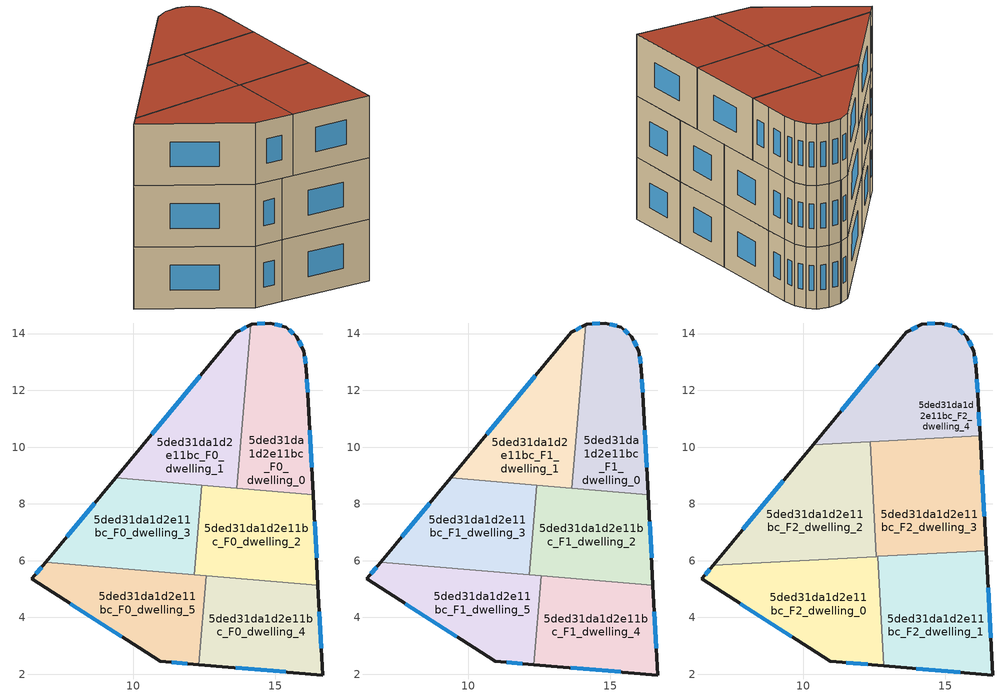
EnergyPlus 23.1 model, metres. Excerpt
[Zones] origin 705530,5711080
5ded31da1d2e11bc_F0_dwelling_0
 floor ground (EU_floor_Construction): 15.75,13.9 16.02,13.39 16.1,12.74 16.17,11.57 16.34,8.33 13.66,8.55 14.14,14.31 14.19,14.33 14.82,14.37 15.4,14.23 z0
 wall outside (EU_wall_Construction): 16.34,8.33 16.17,11.57 16.1,12.74 16.02,13.39 15.75,13.9 15.4,14.23 14.82,14.37 14.19,14.33 14.14,14.31 z0:3
 wall to 5ded31da1d2e11bc_F0_dwelling_1 (EU_wall_Construction): 14.14,14.31 13.66,8.55 z0:3
 wall to 5ded31da1d2e11bc_F0_dwelling_2 (EU_wall_Construction): 13.66,8.55 16.34,8.33 z0:3
 window (EU_Window_Construction): 15.64,14 15.5,14.13 / 15.94,13.54 15.83,13.75 / 16.08,12.94 16.04,13.2 / 16.15,11.92 16.12,12.39 / 16.29,9.3 16.22,10.6 / 14.63,14.36 14.38,14.35 / 15.23,14.27 15,14.33 z0.9:2.1
5ded31da1d2e11bc_F0_dwelling_1
 floor ground (EU_floor_Construction): 14.14,14.31 13.66,8.55 9.38,8.92 13.64,14.04 z0
 wall outside (EU_wall_Construction): 14.14,14.31 13.64,14.04 9.38,8.92 z0:3
 wall to 5ded31da1d2e11bc_F0_dwelling_3 (EU_wall_Construction): 9.38,8.92 12.42,8.66 z0:3
 wall to 5ded31da1d2e11bc_F0_dwelling_2 (EU_wall_Construction): 12.42,8.66 13.66,8.55 z0:3
 window (EU_Window_Construction): 12.36,12.51 10.66,10.45 / 13.99,14.23 13.79,14.12 z0.9:2.1
5ded31da1d2e11bc_F0_dwelling_2
 floor ground (EU_floor_Construction): 16.34,8.33 16.51,5.14 12.16,5.51 12.42,8.66 z0
 wall outside (EU_wall_Construction): 16.51,5.14 16.34,8.33 z0:3
 wall to 5ded31da1d2e11bc_F0_dwelling_3 (EU_wall_Construction): 12.42,8.66 12.16,5.51 z0:3
 wall to 5ded31da1d2e11bc_F0_dwelling_4 (EU_wall_Construction): 12.57,5.47 16.51,5.14 z0:3
 wall to 5ded31da1d2e11bc_F0_dwelling_5 (EU_wall_Construction): 12.16,5.51 12.57,5.47 z0:3
 window (EU_Window_Construction): 16.46,6.09 16.39,7.37 z0.9:2.1
5ded31da1d2e11bc_F0_dwelling_3
 floor ground (EU_floor_Construction): 12.42,8.66 12.16,5.51 6.92,5.95 9.38,8.92 z0
 wall outside (EU_wall_Construction): 9.38,8.92 6.92,5.95 z0:3
 wall to 5ded31da1d2e11bc_F0_dwelling_5 (EU_wall_Construction): 6.92,5.95 12.16,5.51 z0:3
 window (EU_Window_Construction): 8.65,8.03 7.66,6.84 z0.9:2.1
5ded31da1d2e11bc_F0_dwelling_4
 floor ground (EU_floor_Construction): 16.51,5.14 16.68,1.97 12.31,2.34 12.57,5.47 z0
 wall outside (EU_wall_Construction): 12.31,2.34 16.68,1.97 16.51,5.14 z0:3
 wall to 5ded31da1d2e11bc_F0_dwelling_5 (EU_wall_Construction): 12.57,5.47 12.31,2.34 z0:3
 window (EU_Window_Construction): 16.63,2.92 16.56,4.19 / 13.62,2.23 15.37,2.08 z0.9:2.1
5ded31da1d2e11bc_F0_dwelling_5
 floor ground (EU_floor_Construction): 12.57,5.47 12.31,2.34 10.95,2.45 6.43,5.36 6.92,5.95 z0
 wall outside (EU_wall_Construction): 6.92,5.95 6.43,5.36 10.95,2.45 12.31,2.34 z0:3
 window (EU_Window_Construction): 7.78,4.49 9.6,3.32 / 6.78,5.77 6.58,5.53 / 11.36,2.42 11.9,2.37 z0.9:2.1
5ded31da1d2e11bc_F1_dwelling_0
 floor to 5ded31da1d2e11bc_F0_dwelling_0 (EU_floor_Construction): 15.75,13.9 16.02,13.39 16.1,12.74 16.17,11.57 16.34,8.33 13.66,8.55 14.14,14.31 14.19,14.33 14.82,14.37 15.4,14.23 z3
 wall outside (EU_wall_Construction): 16.34,8.33 16.17,11.57 16.1,12.74 16.02,13.39 15.75,13.9 15.4,14.23 14.82,14.37 14.19,14.33 14.14,14.31 z3:6
 wall to 5ded31da1d2e11bc_F1_dwelling_1 (EU_wall_Construction): 14.14,14.31 13.66,8.55 z3:6
 wall to 5ded31da1d2e11bc_F1_dwelling_2 (EU_wall_Construction): 13.66,8.55 16.34,8.33 z3:6
 window (EU_Window_Construction): 15.64,14 15.5,14.13 / 15.94,13.54 15.83,13.75 / 16.08,12.94 16.04,13.2 / 16.15,11.92 16.12,12.39 / 16.29,9.3 16.22,10.6 / 14.63,14.36 14.38,14.35 / 15.23,14.27 15,14.33 z3.9:5.1
5ded31da1d2e11bc_F1_dwelling_1
 floor to 5ded31da1d2e11bc_F0_dwelling_1 (EU_floor_Construction): 14.14,14.31 13.66,8.55 9.38,8.92 13.64,14.04 z3
 wall outside (EU_wall_Construction): 14.14,14.31 13.64,14.04 9.38,8.92 z3:6
 wall to 5ded31da1d2e11bc_F1_dwelling_3 (EU_wall_Construction): 9.38,8.92 12.42,8.66 z3:6
 wall to 5ded31da1d2e11bc_F1_dwelling_2 (EU_wall_Construction): 12.42,8.66 13.66,8.55 z3:6
 window (EU_Window_Construction): 12.36,12.51 10.66,10.45 / 13.99,14.23 13.79,14.12 z3.9:5.1
5ded31da1d2e11bc_F1_dwelling_2
 floor to 5ded31da1d2e11bc_F0_dwelling_2 (EU_floor_Construction): 16.34,8.33 16.51,5.14 12.16,5.51 12.42,8.66 z3
 wall outside (EU_wall_Construction): 16.51,5.14 16.34,8.33 z3:6
 wall to 5ded31da1d2e11bc_F1_dwelling_3 (EU_wall_Construction): 12.42,8.66 12.16,5.51 z3:6
 wall to 5ded31da1d2e11bc_F1_dwelling_4 (EU_wall_Construction): 12.57,5.47 16.51,5.14 z3:6
 wall to 5ded31da1d2e11bc_F1_dwelling_5 (EU_wall_Construction): 12.16,5.51 12.57,5.47 z3:6
 window (EU_Window_Construction): 16.46,6.09 16.39,7.37 z3.9:5.1
5ded31da1d2e11bc_F1_dwelling_3
 floor to 5ded31da1d2e11bc_F0_dwelling_3 (EU_floor_Construction): 12.42,8.66 12.16,5.51 6.92,5.95 9.38,8.92 z3
 wall outside (EU_wall_Construction): 9.38,8.92 6.92,5.95 z3:6
 wall to 5ded31da1d2e11bc_F1_dwelling_5 (EU_wall_Construction): 6.92,5.95 12.16,5.51 z3:6
 window (EU_Window_Construction): 8.65,8.03 7.66,6.84 z3.9:5.1
5ded31da1d2e11bc_F1_dwelling_4
 floor to 5ded31da1d2e11bc_F0_dwelling_4 (EU_floor_Construction): 16.51,5.14 16.68,1.97 12.31,2.34 12.57,5.47 z3
 wall outside (EU_wall_Construction): 12.31,2.34 16.68,1.97 16.51,5.14 z3:6
 wall to 5ded31da1d2e11bc_F1_dwelling_5 (EU_wall_Construction): 12.57,5.47 12.31,2.34 z3:6
 window (EU_Window_Construction): 16.63,2.92 16.56,4.19 / 13.62,2.23 15.37,2.08 z3.9:5.1
5ded31da1d2e11bc_F1_dwelling_5
 floor to 5ded31da1d2e11bc_F0_dwelling_5 (EU_floor_Construction): 12.57,5.47 12.31,2.34 10.95,2.45 6.43,5.36 6.92,5.95 z3
 wall outside (EU_wall_Construction): 6.92,5.95 6.43,5.36 10.95,2.45 12.31,2.34 z3:6
 window (EU_Window_Construction): 7.78,4.49 9.6,3.32 / 6.78,5.77 6.58,5.53 / 11.36,2.42 11.9,2.37 z3.9:5.1
5ded31da1d2e11bc_F2_dwelling_0
 floor to 5ded31da1d2e11bc_F1_dwelling_5 (EU_floor_Construction): 12.57,5.47 12.31,2.34 10.95,2.45 6.43,5.36 6.83,5.84 7.73,5.88 z6
 floor to 5ded31da1d2e11bc_F1_dwelling_4 (EU_floor_Construction): 12.67,5.47 12.84,2.3 12.31,2.34 12.57,5.47 z6
 floor to 5ded31da1d2e11bc_F1_dwelling_3 (EU_floor_Construction): 12.21,6.12 12.16,5.51 7.73,5.88 z6
 floor to 5ded31da1d2e11bc_F1_dwelling_2 (EU_floor_Construction): 12.63,6.15 12.67,5.47 12.16,5.51 12.21,6.12 z6
 wall outside (EU_wall_Construction): 6.83,5.84 6.43,5.36 10.95,2.45 12.84,2.3 z6:9
 wall to 5ded31da1d2e11bc_F2_dwelling_1 (EU_wall_Construction): 12.84,2.3 12.63,6.15 z6:9
 wall to 5ded31da1d2e11bc_F2_dwelling_2 (EU_wall_Construction): 12.58,6.14 6.83,5.84 z6:9
 wall to 5ded31da1d2e11bc_F2_dwelling_3 (EU_wall_Construction): 12.63,6.15 12.58,6.14 z6:9
 window (EU_Window_Construction): 6.71,5.69 6.55,5.5 / 11.52,2.41 12.27,2.34 / 7.78,4.49 9.6,3.32 z6.9:8.1
 roof outside (EU_roof_Construction): 12.84,2.3 12.63,6.15 6.83,5.84 6.43,5.36 10.95,2.45 z9
5ded31da1d2e11bc_F2_dwelling_1
 floor to 5ded31da1d2e11bc_F1_dwelling_4 (EU_floor_Construction): 16.51,5.14 16.68,1.97 12.84,2.3 12.67,5.47 z6
 floor to 5ded31da1d2e11bc_F1_dwelling_2 (EU_floor_Construction): 16.45,6.35 16.51,5.14 12.67,5.47 12.63,6.15 z6
 wall outside (EU_wall_Construction): 12.84,2.3 16.68,1.97 16.45,6.35 z6:9
 wall to 5ded31da1d2e11bc_F2_dwelling_3 (EU_wall_Construction): 16.45,6.35 12.63,6.15 z6:9
 window (EU_Window_Construction): 13.99,2.2 15.53,2.07 / 16.61,3.28 16.52,5.04 z6.9:8.1
 roof outside (EU_roof_Construction): 16.68,1.97 16.45,6.35 12.63,6.15 12.84,2.3 z9
5ded31da1d2e11bc_F2_dwelling_2
 floor to 5ded31da1d2e11bc_F1_dwelling_1 (EU_floor_Construction): 12.36,10.2 12.44,8.66 9.38,8.91 10.36,10.09 z6
 floor to 5ded31da1d2e11bc_F1_dwelling_3 (EU_floor_Construction): 12.42,8.66 12.21,6.12 7.73,5.88 6.92,5.95 9.38,8.91 z6
 floor to 5ded31da1d2e11bc_F1_dwelling_5 (EU_floor_Construction): 7.73,5.88 6.83,5.84 6.92,5.95 z6
 floor to 5ded31da1d2e11bc_F1_dwelling_2 (EU_floor_Construction): 12.44,8.66 12.57,6.14 12.21,6.12 12.42,8.66 z6
 wall outside (EU_wall_Construction): 10.36,10.09 6.83,5.84 z6:9
 wall to 5ded31da1d2e11bc_F2_dwelling_3 (EU_wall_Construction): 12.57,6.14 12.36,10.2 z6:9
 wall to 5ded31da1d2e11bc_F2_dwelling_4 (EU_wall_Construction): 12.36,10.2 10.36,10.09 z6:9
 window (EU_Window_Construction): 9.3,8.82 7.88,7.11 z6.9:8.1
 roof outside (EU_roof_Construction): 12.57,6.14 12.36,10.2 10.36,10.09 6.83,5.84 z9
5ded31da1d2e11bc_F2_dwelling_3
 floor to 5ded31da1d2e11bc_F1_dwelling_2 (EU_floor_Construction): 16.34,8.33 16.45,6.35 12.57,6.14 12.44,8.66 z6
 floor to 5ded31da1d2e11bc_F1_dwelling_0 (EU_floor_Construction): 16.23,10.4 16.34,8.33 13.66,8.55 13.8,10.27 z6
 floor to 5ded31da1d2e11bc_F1_dwelling_1 (EU_floor_Construction): 13.8,10.27 13.66,8.55 12.44,8.66 12.36,10.2 z6
 wall outside (EU_wall_Construction): 16.45,6.35 16.23,10.4 z6:9
 wall to 5ded31da1d2e11bc_F2_dwelling_4 (EU_wall_Construction): 16.23,10.4 12.36,10.2 z6:9
 window (EU_Window_Construction): 16.38,7.56 16.3,9.19 z6.9:8.1
 roof outside (EU_roof_Construction): 16.45,6.35 16.23,10.4 12.36,10.2 12.57,6.14 z9
5ded31da1d2e11bc_F2_dwelling_4
 floor to 5ded31da1d2e11bc_F1_dwelling_0 (EU_floor_Construction): 15.75,13.9 16.02,13.39 16.1,12.74 16.17,11.57 16.23,10.4 13.8,10.27 14.14,14.31 14.19,14.33 14.82,14.37 15.4,14.23 z6
 floor to 5ded31da1d2e11bc_F1_dwelling_1 (EU_floor_Construction): 14.14,14.31 13.8,10.27 10.36,10.09 13.64,14.04 z6
 wall outside (EU_wall_Construction): 16.23,10.4 16.17,11.57 16.1,12.74 16.02,13.39 15.75,13.9 15.4,14.23 14.82,14.37 14.19,14.33 13.64,14.04 10.36,10.09 z6:9
 window (EU_Window_Construction): 15.23,14.27 15,14.33 / 15.64,14 15.5,14.13 / 15.94,13.54 15.83,13.75 / 16.08,12.94 16.04,13.2 / 16.15,11.92 16.12,12.39 / 16.21,10.75 16.19,11.22 / 12.65,12.86 11.34,11.27 / 14.02,14.25 13.8,14.13 / 14.63,14.36 14.38,14.35 z6.9:8.1
 roof outside (EU_roof_Construction): 16.23,10.4 16.17,11.57 16.1,12.74 16.02,13.39 15.75,13.9 15.4,14.23 14.82,14.37 14.19,14.33 13.64,14.04 10.36,10.09 z9
[Building]
EU S2 Campaign: North Axis=0; Terrain=City; Solar Distribution=FullExterior
[Site:Location]
London: Latitude=51.5; Longitude=-0.5; Time Zone=0; Elevation=25
[SizingPeriod:WeatherFileDays]
AnnualSizingPeriod: Begin Month=1; Begin Day of Month=1; End Month=12; End Day of Month=31; Day of Week for Start Day=Monday; Use Weather File Daylight Saving Period=No; Use Weather File Rain and Snow Indicators=No
[MATERIAL]
EU_InternalMass_Material: Roughness=MediumRough; Thickness=0.1; Conductivity=1; Density=1800; Specific Heat=900; Thermal Absorptance=0.9; Solar Absorptance=0.7; Visible Absorptance=0.7
[MATERIAL:NOMASS] Roughness=MediumRough; Thermal Absorptance=0.9; Solar Absorptance=0.7; Visible Absorptance=0.7
Name | Thermal Resistance
EU_wall_NoMass | 1.04674
EU_roof_NoMass | 4.32442
EU_floor_NoMass | 2.04616
[WINDOWMATERIAL:SIMPLEGLAZINGSYSTEM]
EU_Window_SimpleGlazing: UFactor=4.25843; Solar Heat Gain Coefficient=0.85; Visible Transmittance=0.85
[CONSTRUCTION]
EU_wall_Construction: EU_wall_NoMass
EU_roof_Construction: EU_roof_NoMass
EU_floor_Construction: EU_floor_NoMass
EU_InternalMass_Construction: EU_InternalMass_Material
EU_Window_Construction: EU_Window_SimpleGlazing
[ZONE] Type=1; Multiplier=1; Ceiling Height=autocalculate; Floor Area=autocalculate; Part of Total Floor Area=Yes
Name | Volume
5ded31da1d2e11bc_F0_dwelling_0; 5ded31da1d2e11bc_F1_dwelling_0 | 39.3574
5ded31da1d2e11bc_F2_dwelling_0 | 47.2332
5ded31da1d2e11bc_F0_dwelling_1; 5ded31da1d2e11bc_F1_dwelling_1 | 39.3677
5ded31da1d2e11bc_F2_dwelling_1 | 47.2295
5ded31da1d2e11bc_F0_dwelling_2; 5ded31da1d2e11bc_F1_dwelling_2; 5ded31da1d2e11bc_F0_dwelling_5; 5ded31da1d2e11bc_F1_dwelling_5 | 39.3611
5ded31da1d2e11bc_F2_dwelling_2 | 47.2397
5ded31da1d2e11bc_F0_dwelling_3; 5ded31da1d2e11bc_F1_dwelling_3 | 39.3633
5ded31da1d2e11bc_F2_dwelling_3 | 47.239
5ded31da1d2e11bc_F0_dwelling_4; 5ded31da1d2e11bc_F1_dwelling_4 | 39.3691
5ded31da1d2e11bc_F2_dwelling_4 | 47.2361
[INTERNALMASS] Construction=EU_InternalMass_Construction
Name | Zone or ZoneList | Surface Area
5ded31da1d2e11bc_F0_dwelling_0_EU_InternalMass | 5ded31da1d2e11bc_F0_dwelling_0 | 13.1196
5ded31da1d2e11bc_F0_dwelling_1_EU_InternalMass | 5ded31da1d2e11bc_F0_dwelling_1 | 13.1226
5ded31da1d2e11bc_F0_dwelling_2_EU_InternalMass | 5ded31da1d2e11bc_F0_dwelling_2 | 13.1204
5ded31da1d2e11bc_F0_dwelling_3_EU_InternalMass | 5ded31da1d2e11bc_F0_dwelling_3 | 13.1211
5ded31da1d2e11bc_F0_dwelling_4_EU_InternalMass | 5ded31da1d2e11bc_F0_dwelling_4 | 13.1232
5ded31da1d2e11bc_F0_dwelling_5_EU_InternalMass | 5ded31da1d2e11bc_F0_dwelling_5 | 13.1204
5ded31da1d2e11bc_F1_dwelling_0_EU_InternalMass | 5ded31da1d2e11bc_F1_dwelling_0 | 13.1196
5ded31da1d2e11bc_F1_dwelling_1_EU_InternalMass | 5ded31da1d2e11bc_F1_dwelling_1 | 13.1226
5ded31da1d2e11bc_F1_dwelling_2_EU_InternalMass | 5ded31da1d2e11bc_F1_dwelling_2 | 13.1204
5ded31da1d2e11bc_F1_dwelling_3_EU_InternalMass | 5ded31da1d2e11bc_F1_dwelling_3 | 13.1211
5ded31da1d2e11bc_F1_dwelling_4_EU_InternalMass | 5ded31da1d2e11bc_F1_dwelling_4 | 13.1232
5ded31da1d2e11bc_F1_dwelling_5_EU_InternalMass | 5ded31da1d2e11bc_F1_dwelling_5 | 13.1204
5ded31da1d2e11bc_F2_dwelling_0_EU_InternalMass | 5ded31da1d2e11bc_F2_dwelling_0 | 15.7434
5ded31da1d2e11bc_F2_dwelling_1_EU_InternalMass | 5ded31da1d2e11bc_F2_dwelling_1 | 15.7422
5ded31da1d2e11bc_F2_dwelling_2_EU_InternalMass | 5ded31da1d2e11bc_F2_dwelling_2 | 15.7458
5ded31da1d2e11bc_F2_dwelling_3_EU_InternalMass | 5ded31da1d2e11bc_F2_dwelling_3 | 15.7454
5ded31da1d2e11bc_F2_dwelling_4_EU_InternalMass | 5ded31da1d2e11bc_F2_dwelling_4 | 15.7458
[OTHEREQUIPMENT] Fuel Type=Electricity; Design Level Calculation Method=Watts/Area; Power per Zone Floor Area=1; Fraction Latent=0; Fraction Radiant=0; Fraction Lost=0; Carbon Dioxide Generation Rate=0; EndUse Subcategory=EU_Step8_InternalGains
Name | Zone or ZoneList or Space or SpaceList | Schedule
EU_Step8_InternalGain_5ded31da1d2e11bc_F0_dwelling_0_f000 | 5ded31da1d2e11bc_F0_dwelling_0 | EU_Step8_GainSchedule_5ded31da1d2e11bc_F0_dwelling_0_f000
EU_Step8_InternalGain_5ded31da1d2e11bc_F0_dwelling_1_f000 | 5ded31da1d2e11bc_F0_dwelling_1 | EU_Step8_GainSchedule_5ded31da1d2e11bc_F0_dwelling_1_f000
EU_Step8_InternalGain_5ded31da1d2e11bc_F0_dwelling_2_f000 | 5ded31da1d2e11bc_F0_dwelling_2 | EU_Step8_GainSchedule_5ded31da1d2e11bc_F0_dwelling_2_f000
EU_Step8_InternalGain_5ded31da1d2e11bc_F0_dwelling_3_f000 | 5ded31da1d2e11bc_F0_dwelling_3 | EU_Step8_GainSchedule_5ded31da1d2e11bc_F0_dwelling_3_f000
EU_Step8_InternalGain_5ded31da1d2e11bc_F0_dwelling_4_f000 | 5ded31da1d2e11bc_F0_dwelling_4 | EU_Step8_GainSchedule_5ded31da1d2e11bc_F0_dwelling_4_f000
EU_Step8_InternalGain_5ded31da1d2e11bc_F0_dwelling_5_f000 | 5ded31da1d2e11bc_F0_dwelling_5 | EU_Step8_GainSchedule_5ded31da1d2e11bc_F0_dwelling_5_f000
EU_Step8_InternalGain_5ded31da1d2e11bc_F1_dwelling_0_f000 | 5ded31da1d2e11bc_F1_dwelling_0 | EU_Step8_GainSchedule_5ded31da1d2e11bc_F1_dwelling_0_f000
EU_Step8_InternalGain_5ded31da1d2e11bc_F1_dwelling_1_f000 | 5ded31da1d2e11bc_F1_dwelling_1 | EU_Step8_GainSchedule_5ded31da1d2e11bc_F1_dwelling_1_f000
EU_Step8_InternalGain_5ded31da1d2e11bc_F1_dwelling_2_f000 | 5ded31da1d2e11bc_F1_dwelling_2 | EU_Step8_GainSchedule_5ded31da1d2e11bc_F1_dwelling_2_f000
EU_Step8_InternalGain_5ded31da1d2e11bc_F1_dwelling_3_f000 | 5ded31da1d2e11bc_F1_dwelling_3 | EU_Step8_GainSchedule_5ded31da1d2e11bc_F1_dwelling_3_f000
EU_Step8_InternalGain_5ded31da1d2e11bc_F1_dwelling_4_f000 | 5ded31da1d2e11bc_F1_dwelling_4 | EU_Step8_GainSchedule_5ded31da1d2e11bc_F1_dwelling_4_f000
EU_Step8_InternalGain_5ded31da1d2e11bc_F1_dwelling_5_f000 | 5ded31da1d2e11bc_F1_dwelling_5 | EU_Step8_GainSchedule_5ded31da1d2e11bc_F1_dwelling_5_f000
EU_Step8_InternalGain_5ded31da1d2e11bc_F2_dwelling_0_f000 | 5ded31da1d2e11bc_F2_dwelling_0 | EU_Step8_GainSchedule_5ded31da1d2e11bc_F2_dwelling_0_f000
EU_Step8_InternalGain_5ded31da1d2e11bc_F2_dwelling_1_f000 | 5ded31da1d2e11bc_F2_dwelling_1 | EU_Step8_GainSchedule_5ded31da1d2e11bc_F2_dwelling_1_f000
EU_Step8_InternalGain_5ded31da1d2e11bc_F2_dwelling_2_f000 | 5ded31da1d2e11bc_F2_dwelling_2 | EU_Step8_GainSchedule_5ded31da1d2e11bc_F2_dwelling_2_f000
EU_Step8_InternalGain_5ded31da1d2e11bc_F2_dwelling_3_f000 | 5ded31da1d2e11bc_F2_dwelling_3 | EU_Step8_GainSchedule_5ded31da1d2e11bc_F2_dwelling_3_f000
EU_Step8_InternalGain_5ded31da1d2e11bc_F2_dwelling_4_f000 | 5ded31da1d2e11bc_F2_dwelling_4 | EU_Step8_GainSchedule_5ded31da1d2e11bc_F2_dwelling_4_f000
[ZONEVENTILATION:DESIGNFLOWRATE] Schedule=EU_AlwaysOn; Design Flow Rate Calculation Method=AirChanges/Hour; Air Changes per Hour=0.488719; Ventilation Type=Natural; Fan Pressure Rise=0; Fan Total Efficiency=1; Constant Term Coefficient=1; Temperature Term Coefficient=0; Velocity Term Coefficient=0; Velocity Squared Term Coefficient=0; Minimum Indoor Temperature=-100; Maximum Indoor Temperature=100; Delta Temperature=-100; Minimum Outdoor Temperature=-100; Maximum Outdoor Temperature=100; Maximum Wind Speed=40
Name | Zone or ZoneList or Space or SpaceList
EU_ConstantAir_5ded31da1d2e11bc_F0_dwelling_0 | 5ded31da1d2e11bc_F0_dwelling_0
EU_ConstantAir_5ded31da1d2e11bc_F0_dwelling_1 | 5ded31da1d2e11bc_F0_dwelling_1
EU_ConstantAir_5ded31da1d2e11bc_F0_dwelling_2 | 5ded31da1d2e11bc_F0_dwelling_2
EU_ConstantAir_5ded31da1d2e11bc_F0_dwelling_3 | 5ded31da1d2e11bc_F0_dwelling_3
EU_ConstantAir_5ded31da1d2e11bc_F0_dwelling_4 | 5ded31da1d2e11bc_F0_dwelling_4
EU_ConstantAir_5ded31da1d2e11bc_F0_dwelling_5 | 5ded31da1d2e11bc_F0_dwelling_5
EU_ConstantAir_5ded31da1d2e11bc_F1_dwelling_0 | 5ded31da1d2e11bc_F1_dwelling_0
EU_ConstantAir_5ded31da1d2e11bc_F1_dwelling_1 | 5ded31da1d2e11bc_F1_dwelling_1
EU_ConstantAir_5ded31da1d2e11bc_F1_dwelling_2 | 5ded31da1d2e11bc_F1_dwelling_2
EU_ConstantAir_5ded31da1d2e11bc_F1_dwelling_3 | 5ded31da1d2e11bc_F1_dwelling_3
EU_ConstantAir_5ded31da1d2e11bc_F1_dwelling_4 | 5ded31da1d2e11bc_F1_dwelling_4
EU_ConstantAir_5ded31da1d2e11bc_F1_dwelling_5 | 5ded31da1d2e11bc_F1_dwelling_5
EU_ConstantAir_5ded31da1d2e11bc_F2_dwelling_0 | 5ded31da1d2e11bc_F2_dwelling_0
EU_ConstantAir_5ded31da1d2e11bc_F2_dwelling_1 | 5ded31da1d2e11bc_F2_dwelling_1
EU_ConstantAir_5ded31da1d2e11bc_F2_dwelling_2 | 5ded31da1d2e11bc_F2_dwelling_2
EU_ConstantAir_5ded31da1d2e11bc_F2_dwelling_3 | 5ded31da1d2e11bc_F2_dwelling_3
EU_ConstantAir_5ded31da1d2e11bc_F2_dwelling_4 | 5ded31da1d2e11bc_F2_dwelling_4
[HVACTEMPLATE:THERMOSTAT] Constant Heating Setpoint=20; Constant Cooling Setpoint=50
EU_HeatOnly_5ded31da1d2e11bc_F0_dwelling_0; EU_HeatOnly_5ded31da1d2e11bc_F0_dwelling_1; EU_HeatOnly_5ded31da1d2e11bc_F0_dwelling_2; EU_HeatOnly_5ded31da1d2e11bc_F0_dwelling_3; EU_HeatOnly_5ded31da1d2e11bc_F0_dwelling_4; EU_HeatOnly_5ded31da1d2e11bc_F0_dwelling_5; EU_HeatOnly_5ded31da1d2e11bc_F1_dwelling_0; EU_HeatOnly_5ded31da1d2e11bc_F1_dwelling_1; EU_HeatOnly_5ded31da1d2e11bc_F1_dwelling_2; EU_HeatOnly_5ded31da1d2e11bc_F1_dwelling_3; EU_HeatOnly_5ded31da1d2e11bc_F1_dwelling_4; EU_HeatOnly_5ded31da1d2e11bc_F1_dwelling_5; EU_HeatOnly_5ded31da1d2e11bc_F2_dwelling_0; EU_HeatOnly_5ded31da1d2e11bc_F2_dwelling_1; EU_HeatOnly_5ded31da1d2e11bc_F2_dwelling_2; EU_HeatOnly_5ded31da1d2e11bc_F2_dwelling_3; EU_HeatOnly_5ded31da1d2e11bc_F2_dwelling_4
[HVACTEMPLATE:ZONE:IDEALLOADSAIRSYSTEM] System Availability Schedule=EU_AlwaysOn; Maximum Heating Supply Air Temperature=50; Minimum Cooling Supply Air Temperature=13; Maximum Heating Supply Air Humidity Ratio=0.0156; Minimum Cooling Supply Air Humidity Ratio=0.0077; Heating Limit=NoLimit; Cooling Limit=NoLimit; Heating Availability Schedule=EU_AlwaysOn; Cooling Availability Schedule=EU_CoolingOff; Dehumidification Control Type=ConstantSensibleHeatRatio; Cooling Sensible Heat Ratio=0.7; Dehumidification Setpoint=60; Humidification Control Type=None; Humidification Setpoint=30; Outdoor Air Method=None; Outdoor Air Flow Rate per Person=0.00944; Outdoor Air Flow Rate per Zone Floor Area=0; Outdoor Air Flow Rate per Zone=0; Demand Controlled Ventilation Type=None; Outdoor Air Economizer Type=NoEconomizer; Heat Recovery Type=None; Sensible Heat Recovery Effectiveness=0.7; Latent Heat Recovery Effectiveness=0.65
Name | Template Thermostat
5ded31da1d2e11bc_F0_dwelling_0 | EU_HeatOnly_5ded31da1d2e11bc_F0_dwelling_0
5ded31da1d2e11bc_F0_dwelling_1 | EU_HeatOnly_5ded31da1d2e11bc_F0_dwelling_1
5ded31da1d2e11bc_F0_dwelling_2 | EU_HeatOnly_5ded31da1d2e11bc_F0_dwelling_2
5ded31da1d2e11bc_F0_dwelling_3 | EU_HeatOnly_5ded31da1d2e11bc_F0_dwelling_3
5ded31da1d2e11bc_F0_dwelling_4 | EU_HeatOnly_5ded31da1d2e11bc_F0_dwelling_4
5ded31da1d2e11bc_F0_dwelling_5 | EU_HeatOnly_5ded31da1d2e11bc_F0_dwelling_5
5ded31da1d2e11bc_F1_dwelling_0 | EU_HeatOnly_5ded31da1d2e11bc_F1_dwelling_0
5ded31da1d2e11bc_F1_dwelling_1 | EU_HeatOnly_5ded31da1d2e11bc_F1_dwelling_1
5ded31da1d2e11bc_F1_dwelling_2 | EU_HeatOnly_5ded31da1d2e11bc_F1_dwelling_2
5ded31da1d2e11bc_F1_dwelling_3 | EU_HeatOnly_5ded31da1d2e11bc_F1_dwelling_3
5ded31da1d2e11bc_F1_dwelling_4 | EU_HeatOnly_5ded31da1d2e11bc_F1_dwelling_4
5ded31da1d2e11bc_F1_dwelling_5 | EU_HeatOnly_5ded31da1d2e11bc_F1_dwelling_5
5ded31da1d2e11bc_F2_dwelling_0 | EU_HeatOnly_5ded31da1d2e11bc_F2_dwelling_0
5ded31da1d2e11bc_F2_dwelling_1 | EU_HeatOnly_5ded31da1d2e11bc_F2_dwelling_1
5ded31da1d2e11bc_F2_dwelling_2 | EU_HeatOnly_5ded31da1d2e11bc_F2_dwelling_2
5ded31da1d2e11bc_F2_dwelling_3 | EU_HeatOnly_5ded31da1d2e11bc_F2_dwelling_3
5ded31da1d2e11bc_F2_dwelling_4 | EU_HeatOnly_5ded31da1d2e11bc_F2_dwelling_4
[SIZING:ZONE] Zone Cooling Design Supply Air Temperature Input Method=SupplyAirTemperature; Zone Cooling Design Supply Air Temperature=13; Zone Heating Design Supply Air Temperature Input Method=SupplyAirTemperature; Zone Heating Design Supply Air Temperature=50; Zone Cooling Design Supply Air Humidity Ratio=0.008; Zone Heating Design Supply Air Humidity Ratio=0.008; Cooling Design Air Flow Method=DesignDay; Cooling Design Air Flow Rate=0; Cooling Minimum Air Flow per Zone Floor Area=0.000762; Cooling Minimum Air Flow=0; Cooling Minimum Air Flow Fraction=0.2; Heating Design Air Flow Method=DesignDay; Heating Design Air Flow Rate=0; Heating Maximum Air Flow per Zone Floor Area=0.002032; Heating Maximum Air Flow=0.141576; Heating Maximum Air Flow Fraction=0.3; Account for Dedicated Outdoor Air System=No; Dedicated Outdoor Air System Control Strategy=NeutralSupplyAir; Dedicated Outdoor Air Low Setpoint Temperature for Design=autosize; Dedicated Outdoor Air High Setpoint Temperature for Design=autosize; Zone Load Sizing Method=Sensible Load Only No Latent Load; Zone Latent Cooling Design Supply Air Humidity Ratio Input Method=HumidityRatioDifference; Zone Cooling Design Supply Air Humidity Ratio Difference=0.005; Zone Latent Heating Design Supply Air Humidity Ratio Input Method=HumidityRatioDifference; Zone Humidification Design Supply Air Humidity Ratio Difference=0.005
5ded31da1d2e11bc_F0_dwelling_0; 5ded31da1d2e11bc_F0_dwelling_1; 5ded31da1d2e11bc_F0_dwelling_2; 5ded31da1d2e11bc_F0_dwelling_3; 5ded31da1d2e11bc_F0_dwelling_4; 5ded31da1d2e11bc_F0_dwelling_5; 5ded31da1d2e11bc_F1_dwelling_0; 5ded31da1d2e11bc_F1_dwelling_1; 5ded31da1d2e11bc_F1_dwelling_2; 5ded31da1d2e11bc_F1_dwelling_3; 5ded31da1d2e11bc_F1_dwelling_4; 5ded31da1d2e11bc_F1_dwelling_5; 5ded31da1d2e11bc_F2_dwelling_0; 5ded31da1d2e11bc_F2_dwelling_1; 5ded31da1d2e11bc_F2_dwelling_2; 5ded31da1d2e11bc_F2_dwelling_3; 5ded31da1d2e11bc_F2_dwelling_4
[SCHEDULE:CONSTANT]
Name | Hourly Value
EU_AlwaysOn | 1
EU_CoolingOff | 0
[SCHEDULE:FILE] Column Number=1; Rows to Skip at Top=0; Number of Hours of Data=8760; Column Separator=Comma; Interpolate to Timestep=No; Minutes per Item=60; Adjust Schedule for Daylight Savings=Yes
Name | File
EU_Step8_GainSchedule_5ded31da1d2e11bc_F0_dwelling_0_f000 | ../../schedules/5ded31da1d2e11bc/5ded31da1d2e11bc_F0_dwelling_0_f000_gain.csv
EU_Step8_GainSchedule_5ded31da1d2e11bc_F0_dwelling_1_f000 | ../../schedules/5ded31da1d2e11bc/5ded31da1d2e11bc_F0_dwelling_1_f000_gain.csv
EU_Step8_GainSchedule_5ded31da1d2e11bc_F0_dwelling_2_f000 | ../../schedules/5ded31da1d2e11bc/5ded31da1d2e11bc_F0_dwelling_2_f000_gain.csv
EU_Step8_GainSchedule_5ded31da1d2e11bc_F0_dwelling_3_f000 | ../../schedules/5ded31da1d2e11bc/5ded31da1d2e11bc_F0_dwelling_3_f000_gain.csv
EU_Step8_GainSchedule_5ded31da1d2e11bc_F0_dwelling_4_f000 | ../../schedules/5ded31da1d2e11bc/5ded31da1d2e11bc_F0_dwelling_4_f000_gain.csv
EU_Step8_GainSchedule_5ded31da1d2e11bc_F0_dwelling_5_f000 | ../../schedules/5ded31da1d2e11bc/5ded31da1d2e11bc_F0_dwelling_5_f000_gain.csv
EU_Step8_GainSchedule_5ded31da1d2e11bc_F1_dwelling_0_f000 | ../../schedules/5ded31da1d2e11bc/5ded31da1d2e11bc_F1_dwelling_0_f000_gain.csv
EU_Step8_GainSchedule_5ded31da1d2e11bc_F1_dwelling_1_f000 | ../../schedules/5ded31da1d2e11bc/5ded31da1d2e11bc_F1_dwelling_1_f000_gain.csv
EU_Step8_GainSchedule_5ded31da1d2e11bc_F1_dwelling_2_f000 | ../../schedules/5ded31da1d2e11bc/5ded31da1d2e11bc_F1_dwelling_2_f000_gain.csv
EU_Step8_GainSchedule_5ded31da1d2e11bc_F1_dwelling_3_f000 | ../../schedules/5ded31da1d2e11bc/5ded31da1d2e11bc_F1_dwelling_3_f000_gain.csv
EU_Step8_GainSchedule_5ded31da1d2e11bc_F1_dwelling_4_f000 | ../../schedules/5ded31da1d2e11bc/5ded31da1d2e11bc_F1_dwelling_4_f000_gain.csv
EU_Step8_GainSchedule_5ded31da1d2e11bc_F1_dwelling_5_f000 | ../../schedules/5ded31da1d2e11bc/5ded31da1d2e11bc_F1_dwelling_5_f000_gain.csv
EU_Step8_GainSchedule_5ded31da1d2e11bc_F2_dwelling_0_f000 | ../../schedules/5ded31da1d2e11bc/5ded31da1d2e11bc_F2_dwelling_0_f000_gain.csv
EU_Step8_GainSchedule_5ded31da1d2e11bc_F2_dwelling_1_f000 | ../../schedules/5ded31da1d2e11bc/5ded31da1d2e11bc_F2_dwelling_1_f000_gain.csv
EU_Step8_GainSchedule_5ded31da1d2e11bc_F2_dwelling_2_f000 | ../../schedules/5ded31da1d2e11bc/5ded31da1d2e11bc_F2_dwelling_2_f000_gain.csv
EU_Step8_GainSchedule_5ded31da1d2e11bc_F2_dwelling_3_f000 | ../../schedules/5ded31da1d2e11bc/5ded31da1d2e11bc_F2_dwelling_3_f000_gain.csv
EU_Step8_GainSchedule_5ded31da1d2e11bc_F2_dwelling_4_f000 | ../../schedules/5ded31da1d2e11bc/5ded31da1d2e11bc_F2_dwelling_4_f000_gain.csv
